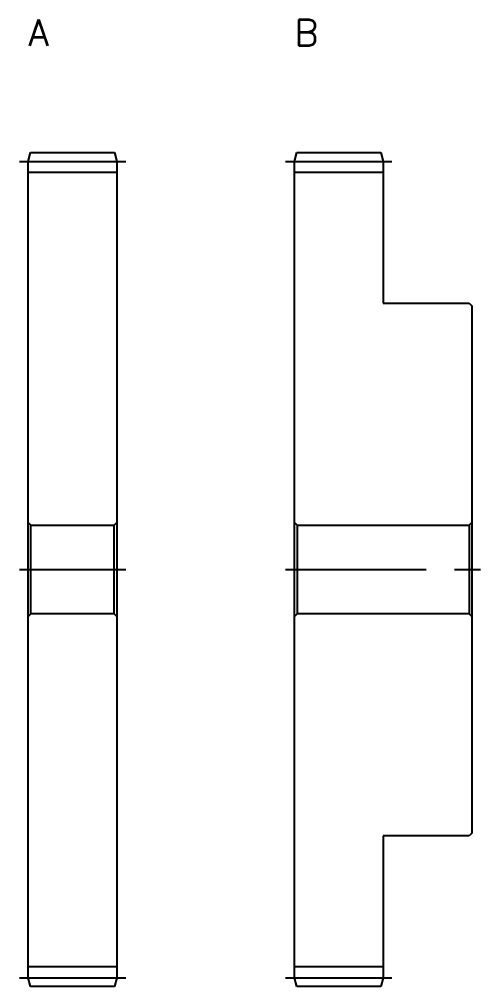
# Model space of a CAD drawing. Extents: x -1 to 165, y -13 to 119.
# Drawn here: x 113 to 165, y 10 to 119 of the extents above; entities that cross this region are included whole.
import ezdxf

# ---------------------------------------------------------------- set-up
doc = ezdxf.new("R2010")
doc.units = 0
doc.header["$LTSCALE"] = 0.5
doc.linetypes.add('CENTER', pattern=[50.8, 31.75, -6.35, 6.35, -6.35])
for name, color, linetype in [('MSM_CENTER', 1, 'CENTER'), ('MSM_CONTINUOUS', 7, 'CONTINUOUS'), ('MSM_PART_NUMBER', 7, 'CONTINUOUS')]:
    doc.layers.add(name, color=color, linetype=linetype)
doc.styles.get("Standard").update_dxf_attribs({"font": 'txt.shx', "height": 3, "bigfont": 'bigfont.shx'})

# ---------------------------------------------------------------- blocks, each defined once
blk = doc.blocks.new('*U5')
at = {"layer": 'MSM_PART_NUMBER'}
blk.add_text('A', height=3, dxfattribs=at).set_placement((114, 116))
blk = doc.blocks.new('*U6')
at = {"layer": 'MSM_PART_NUMBER'}
blk.add_text('B', height=3, dxfattribs=at).set_placement((144, 116))

msp = doc.modelspace()

# ---------------------------------------------------------------- linework, layer by layer
at = {"layer": 'MSM_CENTER'}
for p, q in [((113, 103), (125, 103)), ((143, 103), (155, 103)), ((113, 57), (125, 57)), ((143, 57), (165, 57)), ((113, 11), (125, 11)), ((143, 11), (155, 11))]:
    msp.add_line(p, q, dxfattribs=at)
at = {"layer": 'MSM_CONTINUOUS'}
for p, q in [((114, 103), (114.27, 104)), ((114.27, 104), (123.73, 104)), ((123.73, 104), (124, 103)), ((144, 103), (144.27, 104)), ((144.27, 104), (153.73, 104)), ((153.73, 104), (154, 103)), ((114, 11), (114, 103)), ((124, 103), (124, 11)), ((144, 11), (144, 103)), ((154, 103), (154, 87)), ((124, 101.75), (114, 101.75)), ((154, 101.75), (144, 101.75)), ((154, 87), (163.7, 87)), ((163.7, 87), (164, 86.7)), ((164, 86.7), (164, 27.3)), ((114.3, 62), (114, 62.3)), ((124, 62.3), (123.7, 62)), ((144.3, 62), (144, 62.3)), ((164, 62.3), (163.7, 62)), ((114.3, 52), (114.3, 62)), ((114.3, 62), (123.7, 62)), ((123.7, 52), (123.7, 62)), ((144.3, 62), (144.3, 52)), ((144.3, 62), (163.7, 62)), ((163.7, 62), (163.7, 52)), ((114, 51.7), (114.3, 52)), ((123.7, 52), (114.3, 52)), ((123.7, 52), (124, 51.7)), ((144, 51.7), (144.3, 52)), ((163.7, 52), (144.3, 52)), ((163.7, 52), (164, 51.7)), ((164, 27.3), (163.7, 27)), ((154, 27), (154, 11)), ((163.7, 27), (154, 27)), ((124, 12.25), (114, 12.25)), ((154, 12.25), (144, 12.25)), ((114.27, 10), (114, 11)), ((124, 11), (123.73, 10)), ((144.27, 10), (144, 11)), ((154, 11), (153.73, 10)), ((123.73, 10), (114.27, 10)), ((153.73, 10), (144.27, 10))]:
    msp.add_line(p, q, dxfattribs=at)

# ---------------------------------------------------------------- block references
for name in ['*U5', '*U6']:
    msp.add_blockref(name, (0, 0), dxfattribs=at)

doc.saveas('drawing.dxf')
